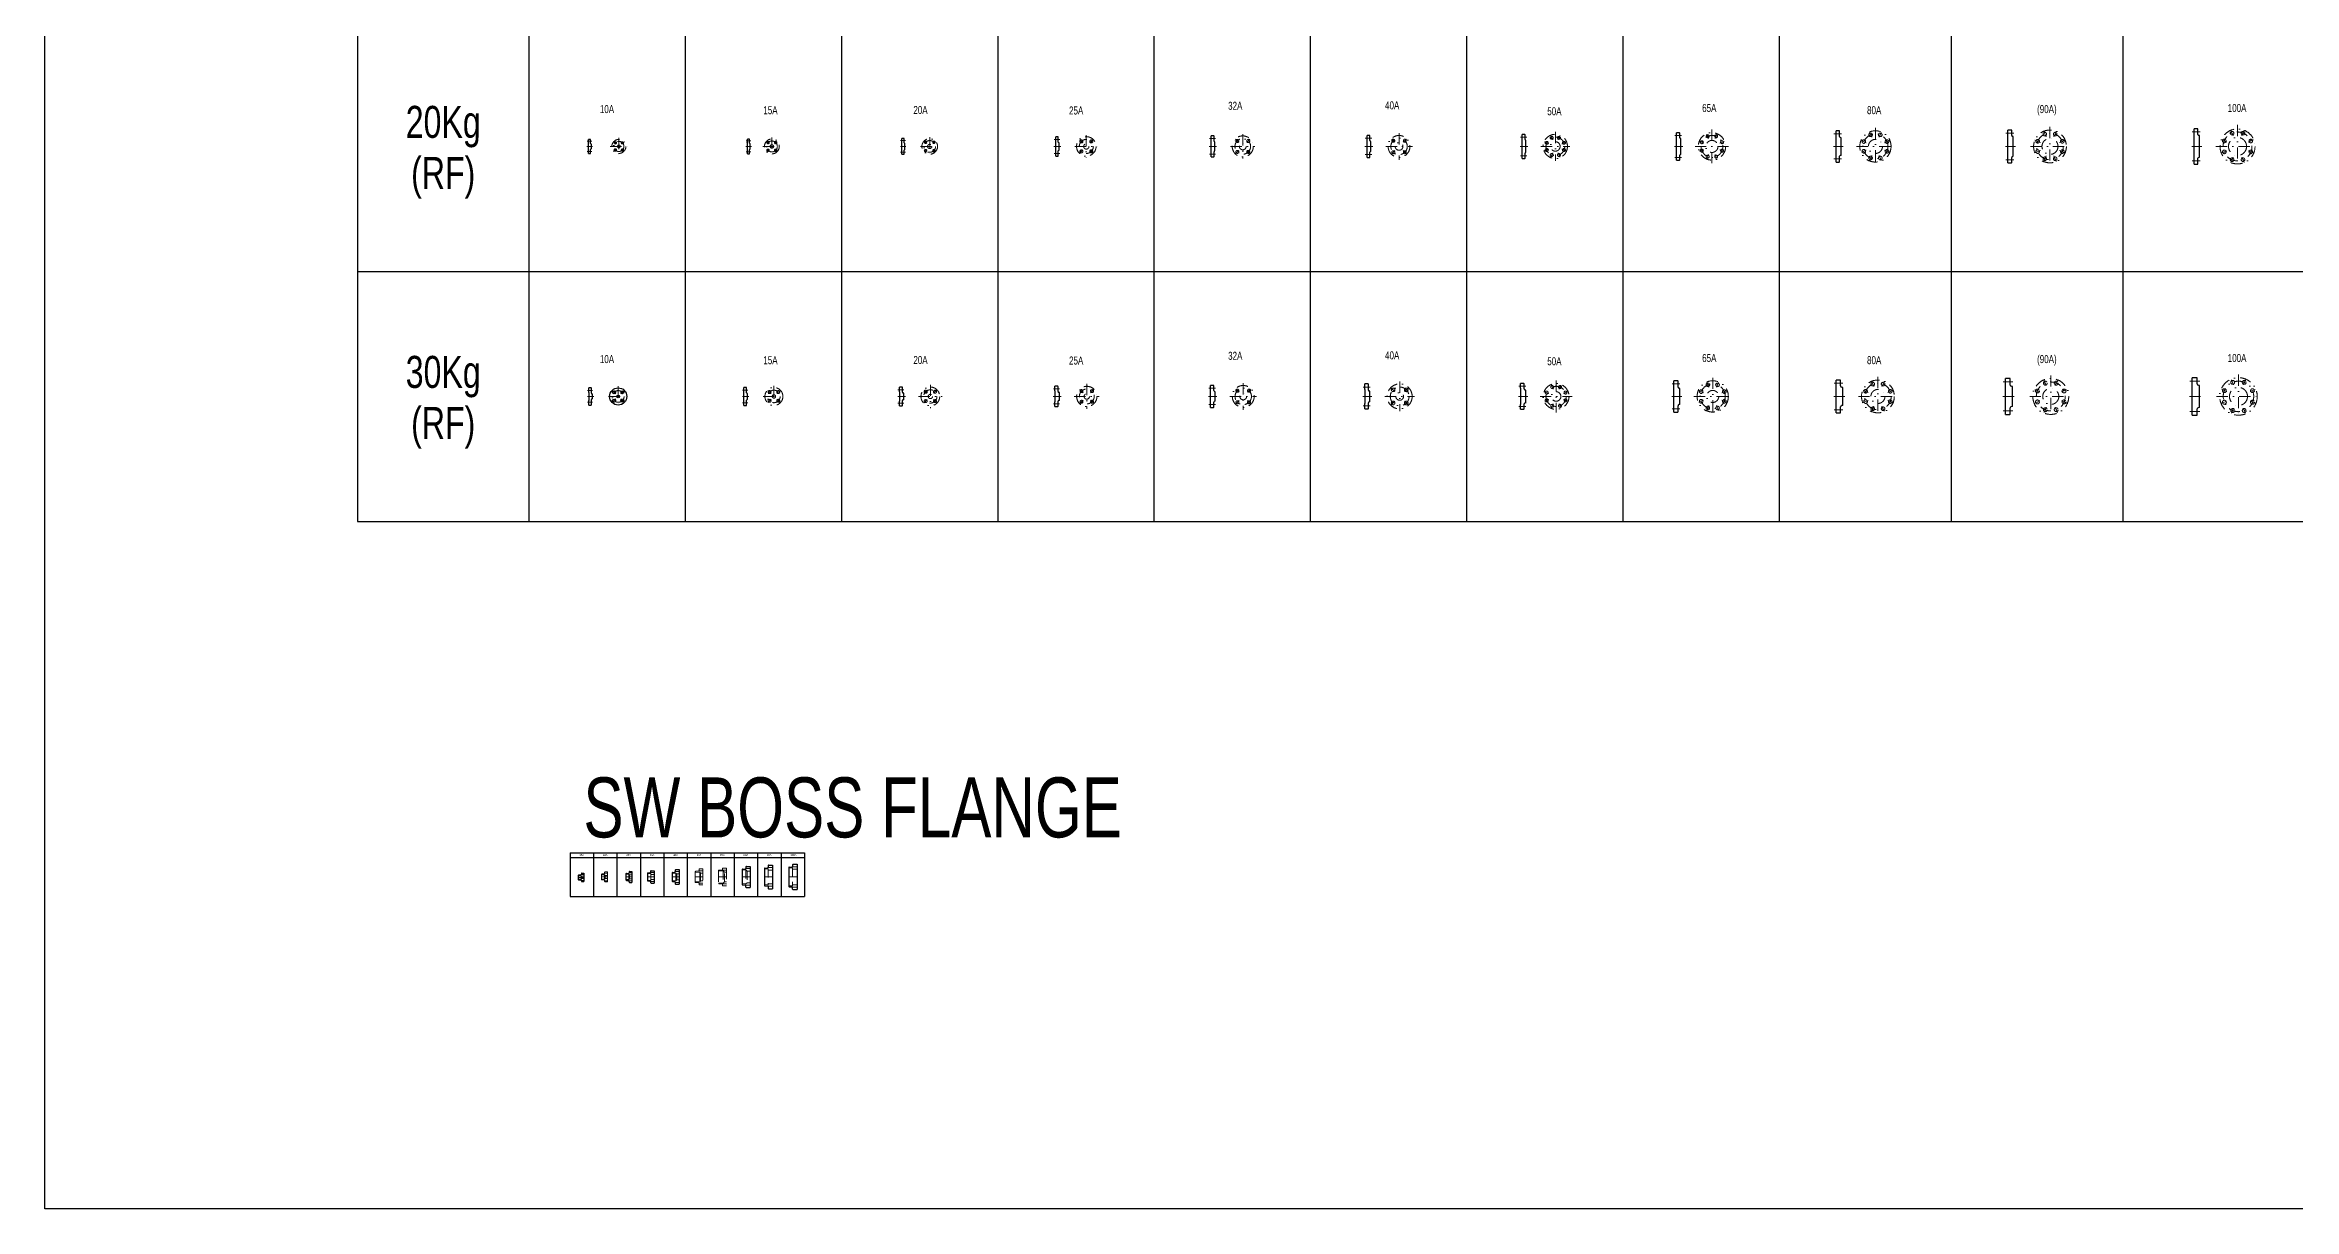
# Model space of a CAD drawing. Extents: x 0 to 90799, y 0 to 77868.
# Drawn here: x 0 to 14390, y 21988 to 29437 of the extents above; entities that cross this region are included whole.
import ezdxf
from ezdxf.enums import TextEntityAlignment as Align

# ---------------------------------------------------------------- set-up
doc = ezdxf.new("R2010")
doc.units = 0
doc.header["$LTSCALE"] = 30
doc.header["$MEASUREMENT"] = 0
doc.linetypes.add('DGN Style 2', pattern=[3, 1.8, -1.2])
doc.linetypes.add('DGN Style 4', pattern=[4.8, 2.4, -1.2, 0, -1.2])
for name, color, linetype, lineweight in [('L(c)', 1, 'DGN Style 4', 5), ('L(hid)', 2, 'DGN Style 2', 5), ('L(line)', 7, 'Continuous', 5), ('L(txt)', 2, 'Continuous', 13)]:
    doc.layers.add(name, color=color, linetype=linetype, lineweight=lineweight)
doc.styles.add('003', font='ENGINEERING.shx', dxfattribs={"width": 0.833333, "height": 3})
doc.styles.add('Style-ENGINEERING', font='ENGINEERING.shx')

# ---------------------------------------------------------------- blocks, each defined once
blk = doc.blocks.new('*U479')
for centre, radius in [((0, 0), 45), ((-23, 23), 7.5), ((0, 0), 8.9), ((23, 23), 7.5), ((-23, -23), 7.5), ((23, -23), 7.5)]:
    blk.add_circle(centre, radius)
at = {"layer": 'L(c)'}
for p, q in [((-16, 16), (-30, 30)), ((16, 16), (30, 30)), ((-16, -16), (-30, -30)), ((16, -16), (30, -30))]:
    blk.add_line(p, q, dxfattribs=at)
blk.add_circle((0, 0), 32.5, dxfattribs=at)
blk = doc.blocks.new('*U480')
for centre, radius in [((0, 0), 47.5), ((-25, 25), 7.5), ((0, 0), 11.1), ((25, 25), 7.5), ((-25, -25), 7.5), ((25, -25), 7.5)]:
    blk.add_circle(centre, radius)
at = {"layer": 'L(c)'}
for p, q in [((-17, 17), (-32, 32)), ((17, 17), (32, 32)), ((-17, -17), (-32, -32)), ((17, -17), (32, -32))]:
    blk.add_line(p, q, dxfattribs=at)
blk.add_circle((0, 0), 35, dxfattribs=at)
blk = doc.blocks.new('*U481')
for centre, radius in [((0, 0), 50), ((-27, 27), 7.5), ((0, 0), 13.8), ((27, 27), 7.5), ((-27, -27), 7.5), ((27, -27), 7.5)]:
    blk.add_circle(centre, radius)
at = {"layer": 'L(c)'}
for p, q in [((-19, 19), (-34, 34)), ((19, 19), (34, 34)), ((-19, -19), (-34, -34)), ((19, -19), (34, -34))]:
    blk.add_line(p, q, dxfattribs=at)
blk.add_circle((0, 0), 37.5, dxfattribs=at)
blk = doc.blocks.new('*U482')
for centre, radius in [((0, 0), 62.5), ((-32, 32), 9.5), ((0, 0), 17.2), ((32, 32), 9.5), ((-32, -32), 9.5), ((32, -32), 9.5)]:
    blk.add_circle(centre, radius)
at = {"layer": 'L(c)'}
for p, q in [((-22, 22), (-42, 42)), ((22, 22), (42, 42)), ((-22, -22), (-42, -42)), ((22, -22), (42, -42))]:
    blk.add_line(p, q, dxfattribs=at)
blk.add_circle((0, 0), 45, dxfattribs=at)
blk = doc.blocks.new('*U483')
for centre, radius in [((0, 0), 67.5), ((-35, 35), 9.5), ((0, 0), 21.6), ((35, 35), 9.5), ((-35, -35), 9.5), ((35, -35), 9.5)]:
    blk.add_circle(centre, radius)
at = {"layer": 'L(c)'}
for p, q in [((-25, 25), (-46, 46)), ((25, 25), (46, 46)), ((-25, -25), (-46, -46)), ((25, -25), (46, -46))]:
    blk.add_line(p, q, dxfattribs=at)
blk.add_circle((0, 0), 50, dxfattribs=at)
blk = doc.blocks.new('*U484')
for centre, radius in [((0, 0), 70), ((-37, 37), 9.5), ((0, 0), 24.6), ((37, 37), 9.5), ((-37, -37), 9.5), ((37, -37), 9.5)]:
    blk.add_circle(centre, radius)
at = {"layer": 'L(c)'}
for p, q in [((-27, 27), (-47, 47)), ((27, 27), (47, 47)), ((-27, -27), (-47, -47)), ((27, -27), (47, -47))]:
    blk.add_line(p, q, dxfattribs=at)
blk.add_circle((0, 0), 52.5, dxfattribs=at)
blk = doc.blocks.new('*U485')
for centre, radius in [((0, 0), 77.5), ((-55, 23), 9.5), ((-23, 55), 9.5), ((0, 0), 30.6), ((23, 55), 9.5), ((55, 23), 9.5), ((-55, -23), 9.5), ((-23, -55), 9.5), ((23, -55), 9.5), ((55, -23), 9.5)]:
    blk.add_circle(centre, radius)
at = {"layer": 'L(c)'}
for p, q in [((-42, 17), (-69, 29)), ((-17, 42), (-29, 69)), ((17, 42), (29, 69)), ((42, 17), (69, 29)), ((-42, -17), (-69, -29)), ((-17, -42), (-29, -69)), ((17, -42), (29, -69)), ((42, -17), (69, -29))]:
    blk.add_line(p, q, dxfattribs=at)
blk.add_circle((0, 0), 60, dxfattribs=at)
blk = doc.blocks.new('*U486')
for centre, radius in [((0, 0), 87.5), ((-65, 27), 9.5), ((0, 0), 38.5), ((-27, 65), 9.5), ((27, 65), 9.5), ((65, 27), 9.5), ((-65, -27), 9.5), ((-27, -65), 9.5), ((27, -65), 9.5), ((65, -27), 9.5)]:
    blk.add_circle(centre, radius)
at = {"layer": 'L(c)'}
for p, q in [((-51, 21), (-78, 32)), ((-21, 51), (-32, 78)), ((21, 51), (32, 78)), ((51, 21), (78, 32)), ((-51, -21), (-78, -32)), ((-21, -51), (-32, -78)), ((21, -51), (32, -78)), ((51, -21), (78, -32))]:
    blk.add_line(p, q, dxfattribs=at)
blk.add_circle((0, 0), 70, dxfattribs=at)
blk = doc.blocks.new('*U487')
for centre, radius in [((0, 0), 100), ((-74, 31), 11.5), ((0, 0), 45), ((-31, 74), 11.5), ((31, 74), 11.5), ((74, 31), 11.5), ((-74, -31), 11.5), ((-31, -74), 11.5), ((31, -74), 11.5), ((74, -31), 11.5)]:
    blk.add_circle(centre, radius)
at = {"layer": 'L(c)'}
for p, q in [((-59, 24), (-89, 37)), ((-24, 59), (-37, 89)), ((24, 59), (37, 89)), ((59, 24), (89, 37)), ((-59, -24), (-89, -37)), ((-24, -59), (-37, -89)), ((24, -59), (37, -89)), ((59, -24), (89, -37))]:
    blk.add_line(p, q, dxfattribs=at)
blk.add_circle((0, 0), 80, dxfattribs=at)
blk = doc.blocks.new('*U488')
for centre, radius in [((0, 0), 105), ((-79, 33), 11.5), ((0, 0), 51.3), ((-33, 79), 11.5), ((33, 79), 11.5), ((79, 33), 11.5), ((-79, -33), 11.5), ((-33, -79), 11.5), ((33, -79), 11.5), ((79, -33), 11.5)]:
    blk.add_circle(centre, radius)
at = {"layer": 'L(c)'}
for p, q in [((-61, 25), (-96, 40)), ((-25, 61), (-40, 96)), ((25, 61), (40, 96)), ((61, 25), (96, 40)), ((-61, -25), (-96, -40)), ((-25, -61), (-40, -96)), ((25, -61), (40, -96)), ((61, -25), (96, -40))]:
    blk.add_line(p, q, dxfattribs=at)
blk.add_circle((0, 0), 85, dxfattribs=at)
blk = doc.blocks.new('*U489')
for centre, radius in [((0, 0), 112), ((-85, 35), 11.5), ((0, 0), 57.7), ((-35, 85), 11.5), ((35, 85), 11.5), ((85, 35), 11.5), ((-85, -35), 11.5), ((-35, -85), 11.5), ((35, -85), 11.5), ((85, -35), 11.5)]:
    blk.add_circle(centre, radius)
at = {"layer": 'L(c)'}
for p, q in [((-68, 28), (-103, 42)), ((-28, 68), (-42, 103)), ((28, 68), (42, 103)), ((68, 28), (103, 42)), ((-68, -28), (-103, -42)), ((-28, -68), (-42, -103)), ((28, -68), (42, -103)), ((68, -28), (103, -42))]:
    blk.add_line(p, q, dxfattribs=at)
blk.add_circle((0, 0), 92.5, dxfattribs=at)
blk = doc.blocks.new('*U500')
for centre, radius in [((0, 0), 55), ((-27, 27), 9.5), ((0, 0), 8.9), ((27, 27), 9.5), ((-27, -27), 9.5), ((27, -27), 9.5)]:
    blk.add_circle(centre, radius)
at = {"layer": 'L(c)'}
for p, q in [((-16, 16), (-37, 37)), ((16, 16), (37, 37)), ((-16, -16), (-37, -37)), ((16, -16), (37, -37))]:
    blk.add_line(p, q, dxfattribs=at)
blk.add_circle((0, 0), 37.5, dxfattribs=at)
blk = doc.blocks.new('*U501')
for centre, radius in [((0, 0), 57.5), ((-28, 28), 9.5), ((0, 0), 11.1), ((28, 28), 9.5), ((-28, -28), 9.5), ((28, -28), 9.5)]:
    blk.add_circle(centre, radius)
at = {"layer": 'L(c)'}
for p, q in [((-18, 18), (-39, 39)), ((18, 18), (39, 39)), ((-18, -18), (-39, -39)), ((18, -18), (39, -39))]:
    blk.add_line(p, q, dxfattribs=at)
blk.add_circle((0, 0), 40, dxfattribs=at)
blk = doc.blocks.new('*U502')
for centre, radius in [((0, 0), 60), ((-30, 30), 9.5), ((0, 0), 13.8), ((30, 30), 9.5), ((-30, -30), 9.5), ((30, -30), 9.5)]:
    blk.add_circle(centre, radius)
at = {"layer": 'L(c)'}
for p, q in [((-20, 20), (-40, 40)), ((20, 20), (40, 40)), ((-20, -20), (-40, -40)), ((20, -20), (40, -40))]:
    blk.add_line(p, q, dxfattribs=at)
blk.add_circle((0, 0), 42.5, dxfattribs=at)
blk = doc.blocks.new('*U503')
for centre, radius in [((0, 0), 65), ((-34, 34), 9.5), ((0, 0), 17.2), ((34, 34), 9.5), ((-34, -34), 9.5), ((34, -34), 9.5)]:
    blk.add_circle(centre, radius)
at = {"layer": 'L(c)'}
for p, q in [((-23, 23), (-44, 44)), ((23, 23), (44, 44)), ((-23, -23), (-44, -44)), ((23, -23), (44, -44))]:
    blk.add_line(p, q, dxfattribs=at)
blk.add_circle((0, 0), 47.5, dxfattribs=at)
blk = doc.blocks.new('*U504')
for centre, radius in [((0, 0), 70), ((-37, 37), 9.5), ((0, 0), 21.6), ((37, 37), 9.5), ((-37, -37), 9.5), ((37, -37), 9.5)]:
    blk.add_circle(centre, radius)
at = {"layer": 'L(c)'}
for p, q in [((-27, 27), (-47, 47)), ((27, 27), (47, 47)), ((-27, -27), (-47, -47)), ((27, -27), (47, -47))]:
    blk.add_line(p, q, dxfattribs=at)
blk.add_circle((0, 0), 52.5, dxfattribs=at)
blk = doc.blocks.new('*U505')
for centre, radius in [((0, 0), 80), ((-42, 42), 11.5), ((0, 0), 24.6), ((42, 42), 11.5), ((-42, -42), 11.5), ((42, -42), 11.5)]:
    blk.add_circle(centre, radius)
at = {"layer": 'L(c)'}
for p, q in [((-31, 31), (-54, 54)), ((31, 31), (54, 54)), ((-31, -31), (-54, -54)), ((31, -31), (54, -54))]:
    blk.add_line(p, q, dxfattribs=at)
blk.add_circle((0, 0), 60, dxfattribs=at)
blk = doc.blocks.new('*U506')
for centre, radius in [((0, 0), 82.5), ((-60, 25), 9.5), ((-25, 60), 9.5), ((0, 0), 30.6), ((25, 60), 9.5), ((60, 25), 9.5), ((-60, -25), 9.5), ((-25, -60), 9.5), ((25, -60), 9.5), ((60, -25), 9.5)]:
    blk.add_circle(centre, radius)
at = {"layer": 'L(c)'}
for p, q in [((-47, 19), (-73, 30)), ((-19, 47), (-30, 73)), ((19, 47), (30, 73)), ((47, 19), (73, 30)), ((-47, -19), (-73, -30)), ((-19, -47), (-30, -73)), ((19, -47), (30, -73)), ((47, -19), (73, -30))]:
    blk.add_line(p, q, dxfattribs=at)
blk.add_circle((0, 0), 65, dxfattribs=at)
blk = doc.blocks.new('*U507')
for centre, radius in [((0, 0), 100), ((-74, 31), 11.5), ((-31, 74), 11.5), ((0, 0), 38.5), ((31, 74), 11.5), ((74, 31), 11.5), ((-74, -31), 11.5), ((-31, -74), 11.5), ((31, -74), 11.5), ((74, -31), 11.5)]:
    blk.add_circle(centre, radius)
at = {"layer": 'L(c)'}
for p, q in [((-59, 24), (-89, 37)), ((-24, 59), (-37, 89)), ((24, 59), (37, 89)), ((59, 24), (89, 37)), ((-59, -24), (-89, -37)), ((-24, -59), (-37, -89)), ((24, -59), (37, -89)), ((59, -24), (89, -37))]:
    blk.add_line(p, q, dxfattribs=at)
blk.add_circle((0, 0), 80, dxfattribs=at)
blk = doc.blocks.new('*U508')
for centre, radius in [((0, 0), 105), ((-79, 33), 11.5), ((0, 0), 45), ((-33, 79), 11.5), ((33, 79), 11.5), ((79, 33), 11.5), ((-79, -33), 11.5), ((-33, -79), 11.5), ((33, -79), 11.5), ((79, -33), 11.5)]:
    blk.add_circle(centre, radius)
at = {"layer": 'L(c)'}
for p, q in [((-63, 26), (-94, 39)), ((-26, 63), (-39, 94)), ((26, 63), (39, 94)), ((63, 26), (94, 39)), ((-63, -26), (-94, -39)), ((-26, -63), (-39, -94)), ((26, -63), (39, -94)), ((63, -26), (94, -39))]:
    blk.add_line(p, q, dxfattribs=at)
blk.add_circle((0, 0), 85, dxfattribs=at)
blk = doc.blocks.new('*U509')
for centre, radius in [((0, 0), 115), ((-85, 35), 12.5), ((0, 0), 51.3), ((-35, 85), 12.5), ((35, 85), 12.5), ((85, 35), 12.5), ((-85, -35), 12.5), ((-35, -85), 12.5), ((35, -85), 12.5), ((85, -35), 12.5)]:
    blk.add_circle(centre, radius)
at = {"layer": 'L(c)'}
for p, q in [((-69, 29), (-102, 42)), ((-29, 69), (-42, 102)), ((0, 135), (0, -135)), ((29, 69), (42, 102)), ((69, 29), (102, 42)), ((-135, 0), (135, 0)), ((-69, -29), (-102, -42)), ((-29, -69), (-42, -102)), ((29, -69), (42, -102)), ((69, -29), (102, -42))]:
    blk.add_line(p, q, dxfattribs=at)
blk.add_circle((0, 0), 92.5, dxfattribs=at)
blk = doc.blocks.new('*U510')
for centre, radius in [((0, 0), 120), ((-90, 37), 12.5), ((0, 0), 57.7), ((-37, 90), 12.5), ((37, 90), 12.5), ((90, 37), 12.5), ((-90, -37), 12.5), ((-37, -90), 12.5), ((37, -90), 12.5), ((90, -37), 12.5)]:
    blk.add_circle(centre, radius)
at = {"layer": 'L(c)'}
for p, q in [((-74, 31), (-106, 44)), ((-31, 74), (-44, 106)), ((31, 74), (44, 106)), ((74, 31), (106, 44)), ((-74, -31), (-106, -44)), ((-31, -74), (-44, -106)), ((31, -74), (44, -106)), ((74, -31), (106, -44))]:
    blk.add_line(p, q, dxfattribs=at)
blk.add_circle((0, 0), 97.5, dxfattribs=at)
blk = doc.blocks.new('*U1332')
for p, q in [((-18, 13), (-18, -13)), ((-15, 16), (-1, 17)), ((2, 24), (2, 20)), ((5, 27), (18, 27)), ((18, 27), (18, -27)), ((-15, -16), (-1, -17)), ((2, -20), (2, -24)), ((5, -27), (18, -27))]:
    blk.add_line(p, q)
for centre, start, end in [((-15, 13), 93.3665, 180), ((-1, 20), 273.3665, 0), ((5, 24), 90, 180), ((-15, -13), 180, 266.6335), ((-1, -20), 360, 86.6335), ((5, -24), 180, 270)]:
    blk.add_arc(centre, 3, start, end)
at = {"layer": 'L(c)'}
for p, q in [((-18, 0), (18, 0)), ((2, 19), (18, 19)), ((2, -19), (18, -19))]:
    blk.add_line(p, q, dxfattribs=at)
at = {"layer": 'L(hid)'}
for p, q in [((-18, 11), (1, 11)), ((1, 11), (1, -11)), ((1, 11), (6, 7)), ((6, 7), (18, 7)), ((6, 7), (6, -6)), ((-18, -11), (1, -11)), ((1, -11), (6, -6)), ((6, -6), (18, -6))]:
    blk.add_line(p, q, dxfattribs=at)
blk = doc.blocks.new('*U1333')
for p, q in [((-19, 16), (-19, -16)), ((-16, 19), (-2, 20)), ((1, 30), (1, 23)), ((4, 33), (19, 33)), ((19, 33), (19, -32)), ((-16, -19), (-2, -20)), ((1, -29), (1, -23)), ((4, -32), (19, -32))]:
    blk.add_line(p, q)
for centre, start, end in [((-16, 16), 94.2892, 180), ((-2, 23), 274.2892, 0), ((4, 30), 90, 180), ((-16, -16), 180, 265.7108), ((-2, -23), 360, 85.7108), ((4, -29), 180, 270)]:
    blk.add_arc(centre, 3, start, end)
at = {"layer": 'L(c)'}
for p, q in [((-19, 0), (19, 0)), ((1, 24), (19, 24)), ((1, -24), (19, -24))]:
    blk.add_line(p, q, dxfattribs=at)
at = {"layer": 'L(hid)'}
for p, q in [((-19, 14), (0, 14)), ((0, 14), (0, -14)), ((0, 14), (4, 10)), ((4, 10), (19, 10)), ((4, -9), (4, 10)), ((-19, -14), (0, -14)), ((0, -14), (4, -9)), ((4, -9), (19, -9))]:
    blk.add_line(p, q, dxfattribs=at)
blk = doc.blocks.new('*U1334')
for p, q in [((-19, 19), (-19, -19)), ((-16, 22), (-2, 23)), ((1, 32), (1, 26)), ((4, 35), (19, 35)), ((19, 35), (19, -35)), ((-16, -22), (-2, -23)), ((1, -32), (1, -26)), ((4, -35), (19, -35))]:
    blk.add_line(p, q)
for centre, start, end in [((-16, 19), 94.2892, 180), ((-2, 26), 274.2892, 360), ((4, 32), 90, 180), ((-16, -19), 180, 265.7108), ((-2, -26), 0, 85.7108), ((4, -32), 180, 270)]:
    blk.add_arc(centre, 3, start, end)
at = {"layer": 'L(c)'}
for p, q in [((-19, 0), (19, 0)), ((1, 26), (19, 26)), ((1, -26), (19, -26))]:
    blk.add_line(p, q, dxfattribs=at)
at = {"layer": 'L(hid)'}
for p, q in [((-19, 17), (0, 17)), ((0, 17), (0, -17)), ((0, 17), (5, 13)), ((5, 13), (19, 13)), ((5, 13), (5, -12)), ((-19, -17), (0, -17)), ((0, -17), (5, -12)), ((5, -12), (19, -12))]:
    blk.add_line(p, q, dxfattribs=at)
blk = doc.blocks.new('*U1335')
for p, q in [((-21, 23), (-21, -23)), ((-18, 26), (-4, 28)), ((-1, 37), (-1, 31)), ((2, 40), (21, 40)), ((21, 40), (21, -39)), ((-18, -26), (-4, -28)), ((-1, -31), (-1, -36)), ((2, -39), (21, -39))]:
    blk.add_line(p, q)
for centre, start, end in [((-18, 23), 95.7106, 180), ((-4, 31), 275.7106, 0), ((2, 37), 90, 180), ((-18, -23), 180, 264.2894), ((-4, -31), 360, 84.2894), ((2, -36), 180, 270)]:
    blk.add_arc(centre, 3, start, end)
at = {"layer": 'L(c)'}
for p, q in [((-21, 0), (21, 0)), ((-1, 29), (21, 29)), ((-1, -29), (21, -29))]:
    blk.add_line(p, q, dxfattribs=at)
at = {"layer": 'L(hid)'}
for p, q in [((-21, 22), (1, 22)), ((1, 22), (1, -22)), ((1, 16), (21, 16)), ((-21, -22), (1, -22)), ((1, -16), (21, -16))]:
    blk.add_line(p, q, dxfattribs=at)
blk = doc.blocks.new('*U1336')
for p, q in [((-22, 26), (-22, -26)), ((-20, 29), (-5, 31)), ((-2, 44), (-2, 34)), ((1, 47), (23, 47)), ((23, 47), (23, -47)), ((-20, -29), (-5, -31)), ((-2, -34), (-2, -44)), ((1, -47), (23, -47))]:
    blk.add_line(p, q)
for centre, start, end in [((-19, 26), 95.7106, 180), ((-5, 34), 275.7106, 0), ((1, 44), 90, 180), ((-19, -26), 180, 264.2894), ((-5, -34), 0, 84.2894), ((1, -44), 180, 270)]:
    blk.add_arc(centre, 3, start, end)
at = {"layer": 'L(c)'}
for p, q in [((-22, 0), (23, 0)), ((-2, 35), (23, 35)), ((-2, -35), (23, -35))]:
    blk.add_line(p, q, dxfattribs=at)
at = {"layer": 'L(hid)'}
for p, q in [((-22, 25), (2, 25)), ((2, 25), (2, -25)), ((2, 25), (7, 19)), ((7, 19), (23, 19)), ((7, 19), (7, -19)), ((-22, -25), (2, -25)), ((2, -25), (7, -19)), ((7, -19), (23, -19))]:
    blk.add_line(p, q, dxfattribs=at)
blk = doc.blocks.new('*U1337')
for p, q in [((-25, 33), (-25, -33)), ((-22, 36), (-3, 38)), ((0, 48), (0, 41)), ((3, 51), (25, 51)), ((25, 51), (25, -51)), ((-22, -36), (-3, -38)), ((0, -41), (0, -48)), ((3, -51), (25, -51))]:
    blk.add_line(p, q)
for centre, start, end in [((-22, 33), 94.5739, 180), ((-3, 41), 274.5739, 0), ((3, 48), 90, 180), ((-22, -33), 180, 265.4261), ((-3, -41), 360, 85.4261), ((3, -48), 180, 270)]:
    blk.add_arc(centre, 3, start, end)
at = {"layer": 'L(c)'}
for p, q in [((-1, 39), (25, 39)), ((-25, 0), (25, 0)), ((-1, -39), (25, -39))]:
    blk.add_line(p, q, dxfattribs=at)
at = {"layer": 'L(hid)'}
for p, q in [((-25, 30), (5, 30)), ((5, 30), (5, -31)), ((5, 30), (10, 25)), ((10, 25), (25, 25)), ((10, 25), (10, -26)), ((-25, -31), (5, -31)), ((5, -31), (10, -26)), ((10, -26), (25, -26))]:
    blk.add_line(p, q, dxfattribs=at)
blk = doc.blocks.new('*U1338')
for p, q in [((-25, 41), (-25, -41)), ((-22, 44), (-3, 44)), ((0, 54), (0, 47)), ((3, 57), (25, 57)), ((25, 57), (25, -57)), ((-22, -44), (-3, -44)), ((0, -47), (0, -54)), ((3, -57), (25, -57))]:
    blk.add_line(p, q)
for centre, start, end in [((-22, 41), 90, 180), ((-3, 47), 270, 0), ((3, 54), 90, 180), ((-22, -41), 180, 270), ((-3, -47), 0, 90), ((3, -54), 180, 270)]:
    blk.add_arc(centre, 3, start, end)
at = {"layer": 'L(c)'}
for p, q in [((-1, 44), (25, 44)), ((-25, 0), (25, 0)), ((-1, -44), (25, -44))]:
    blk.add_line(p, q, dxfattribs=at)
at = {"layer": 'L(hid)'}
for p, q in [((-25, 38), (5, 38)), ((5, 38), (5, -39)), ((5, 38), (12, 31)), ((12, 31), (25, 31)), ((12, -32), (12, 31)), ((-25, -39), (5, -39)), ((5, -39), (12, -32)), ((12, -32), (25, -32))]:
    blk.add_line(p, q, dxfattribs=at)
blk = doc.blocks.new('*U1339')
for p, q in [((-26, 47), (-26, -48)), ((-23, 50), (-4, 52)), ((-1, 64), (-1, 55)), ((2, 67), (27, 67)), ((27, 67), (27, -68)), ((-23, -51), (-4, -52)), ((-1, -65), (-1, -55)), ((2, -68), (27, -68))]:
    blk.add_line(p, q)
for centre, start, end in [((-23, 47), 90, 180), ((-4, 55), 274.1123, 0), ((2, 64), 90, 180), ((-23, -48), 180, 270), ((-4, -55), 0, 85.8877), ((2, -65), 180, 270)]:
    blk.add_arc(centre, 3, start, end)
at = {"layer": 'L(c)'}
for p, q in [((-2, 53), (27, 53)), ((-26, 0), (27, 0)), ((-1, -53), (27, -53))]:
    blk.add_line(p, q, dxfattribs=at)
at = {"layer": 'L(hid)'}
for p, q in [((-26, 45), (-1, 45)), ((-1, 45), (7, 36)), ((-1, 45), (-1, -45)), ((7, 36), (27, 36)), ((7, 36), (7, -37)), ((-26, -45), (-1, -45)), ((-1, -45), (7, -37)), ((7, -37), (27, -37))]:
    blk.add_line(p, q, dxfattribs=at)
blk = doc.blocks.new('*U1340')
for p, q in [((-27, 54), (-27, -54)), ((-24, 57), (-4, 59)), ((-2, 73), (-2, 62)), ((1, 76), (26, 76)), ((26, 76), (26, -76)), ((-24, -57), (-4, -59)), ((-2, -62), (-2, -73)), ((1, -76), (26, -76))]:
    blk.add_line(p, q)
for centre, start, end in [((-24, 54), 94.8287, 180), ((-5, 62), 274.8287, 0), ((1, 73), 90, 180), ((-24, -54), 180, 265.1713), ((-5, -62), 360, 85.1713), ((1, -73), 180, 270)]:
    blk.add_arc(centre, 3, start, end)
at = {"layer": 'L(c)'}
for p, q in [((-2, 60), (26, 60)), ((-27, 0), (26, 0)), ((-2, -60), (26, -60))]:
    blk.add_line(p, q, dxfattribs=at)
at = {"layer": 'L(hid)'}
for p, q in [((-27, 51), (-2, 51)), ((-2, 51), (-2, -51)), ((-2, 44), (26, 44)), ((-27, -51), (-2, -51)), ((-2, -45), (26, -45))]:
    blk.add_line(p, q, dxfattribs=at)
blk = doc.blocks.new('*U1341')
for p, q in [((-27, 60), (-27, -60)), ((-24, 63), (-4, 64)), ((-2, 78), (-2, 67)), ((1, 81), (26, 81)), ((26, 81), (26, -81)), ((-24, -63), (-4, -64)), ((-2, -78), (-2, -67)), ((1, -81), (26, -81))]:
    blk.add_line(p, q)
for centre, start, end in [((-24, 60), 93.5836, 180), ((-5, 67), 273.5836, 0), ((1, 78), 90, 180), ((-24, -60), 180, 266.4164), ((-5, -67), 360, 86.4164), ((1, -78), 180, 270)]:
    blk.add_arc(centre, 3, start, end)
at = {"layer": 'L(c)'}
for p, q in [((-3, 65), (26, 65)), ((-27, 0), (26, 0)), ((-3, -65), (26, -65))]:
    blk.add_line(p, q, dxfattribs=at)
at = {"layer": 'L(hid)'}
for p, q in [((-27, 58), (-2, 58)), ((-2, 58), (-2, -58)), ((-2, 49), (26, 49)), ((-27, -58), (-2, -58)), ((-2, -50), (26, -50))]:
    blk.add_line(p, q, dxfattribs=at)
blk = doc.blocks.new('*U1680')
for p, q in [((-10, 24), (-10, -24)), ((4, 45), (-9, 45)), ((-9, 25), (-9, 45)), ((5, 19), (5, 44)), ((10, 15), (8, 15)), ((10, -15), (10, 15)), ((-9, -45), (-9, -25)), ((-9, -45), (4, -45)), ((5, -44), (5, -19)), ((10, -15), (8, -15))]:
    blk.add_line(p, q)
for centre, radius, start, end in [((-10, 25), 1, 270, 0), ((4, 44), 1, 0, 90), ((9, 19), 4, 180, 258.6901), ((-10, -25), 1, 0, 90), ((4, -44), 1, 270, 0), ((9, -19), 4, 101.3099, 180)]:
    blk.add_arc(centre, radius, start, end)
blk = doc.blocks.new('*U1681')
for p, q in [((-10, 26), (-10, -26)), ((4, 47), (-9, 47)), ((-9, 27), (-9, 47)), ((5, 21), (5, 46)), ((10, 17), (8, 17)), ((10, -17), (10, 17)), ((-9, -48), (-9, -27)), ((-9, -48), (4, -48)), ((5, -47), (5, -21)), ((10, -17), (8, -17))]:
    blk.add_line(p, q)
for centre, radius, start, end in [((-10, 27), 1, 270, 0), ((4, 46), 1, 0, 90), ((9, 21), 4, 180, 258.6901), ((-10, -27), 1, 0, 90), ((4, -47), 1, 270, 0), ((9, -21), 4, 101.3099, 180)]:
    blk.add_arc(centre, radius, start, end)
blk = doc.blocks.new('*U1682')
for p, q in [((-10, 29), (-10, -29)), ((6, 50), (-9, 50)), ((-9, 30), (-9, 50)), ((7, 24), (7, 49)), ((10, -20), (10, 20)), ((10, 20), (10, 20)), ((-9, -50), (-9, -30)), ((-9, -50), (6, -50)), ((7, -49), (7, -24)), ((10, -20), (10, -20))]:
    blk.add_line(p, q)
for centre, radius, start, end in [((-10, 30), 1, 270, 0), ((6, 49), 1, 0, 90), ((11, 24), 4, 180, 251.5651), ((-10, -30), 1, 0, 90), ((6, -49), 1, 270, 0), ((11, -24), 4, 108.4349, 180)]:
    blk.add_arc(centre, radius, start, end)
blk = doc.blocks.new('*U1683')
for p, q in [((-12, 35), (-12, -35)), ((4, 62), (-11, 62)), ((-11, 36), (-11, 62)), ((5, 28), (5, 61)), ((12, 24), (8, 25)), ((12, -24), (12, 24)), ((-11, -63), (-11, -36)), ((-11, -63), (4, -63)), ((5, -62), (5, -28)), ((12, -24), (8, -25))]:
    blk.add_line(p, q)
for centre, radius, start, end in [((-12, 36), 1, 270, 0), ((4, 61), 1, 0, 90), ((9, 28), 4, 180, 261.8699), ((-12, -36), 1, 0, 90), ((4, -62), 1, 270, 0), ((9, -28), 4, 98.1301, 180)]:
    blk.add_arc(centre, radius, start, end)
blk = doc.blocks.new('*U1684')
for p, q in [((-13, 40), (-13, -40)), ((5, 68), (-11, 68)), ((-11, 42), (-11, 68)), ((7, 34), (7, 66)), ((13, 28), (10, 29)), ((13, -28), (13, 28)), ((-11, -67), (-11, -42)), ((-11, -67), (5, -67)), ((7, -65), (7, -34)), ((13, -28), (10, -29))]:
    blk.add_line(p, q)
for centre, radius, start, end in [((-13, 42), 2, 270, 0), ((5, 66), 2, 0, 90), ((12, 34), 5, 180, 251.5651), ((-13, -42), 2, 0, 90), ((5, -65), 2, 270, 0), ((12, -34), 5, 108.4349, 180)]:
    blk.add_arc(centre, radius, start, end)
blk = doc.blocks.new('*U1685')
for p, q in [((-13, 43), (-13, -42)), ((5, 70), (-11, 70)), ((-11, 45), (-11, 70)), ((7, 37), (7, 68)), ((13, 31), (10, 32)), ((13, -31), (13, 31)), ((-11, -70), (-11, -44)), ((-11, -70), (5, -70)), ((7, -68), (7, -37)), ((13, -31), (10, -32))]:
    blk.add_line(p, q)
for centre, radius, start, end in [((-13, 45), 2, 270, 0), ((5, 68), 2, 0, 90), ((12, 37), 5, 180, 251.5651), ((-13, -44), 2, 0, 90), ((5, -68), 2, 270, 0), ((12, -37), 5, 108.4349, 180)]:
    blk.add_arc(centre, radius, start, end)
blk = doc.blocks.new('*U1686')
for p, q in [((-13, 50), (-13, -50)), ((5, 77), (-11, 77)), ((-11, 52), (-11, 77)), ((7, 44), (7, 75)), ((13, 38), (10, 39)), ((13, -38), (13, 38)), ((-11, -78), (-11, -52)), ((-11, -78), (5, -78)), ((7, -76), (7, -44)), ((13, -38), (10, -39))]:
    blk.add_line(p, q)
for centre, radius, start, end in [((-13, 52), 2, 270, 0), ((5, 75), 2, 0, 90), ((12, 44), 5, 180, 251.5651), ((-13, -52), 2, 0, 90), ((5, -76), 2, 270, 0), ((12, -44), 5, 108.4349, 180)]:
    blk.add_arc(centre, radius, start, end)
blk = doc.blocks.new('*U1687')
for p, q in [((-15, 60), (-15, -60)), ((5, 87), (-13, 87)), ((-13, 62), (-13, 87)), ((7, 56), (7, 85)), ((15, 50), (11, 51)), ((15, -50), (15, 50)), ((-13, -88), (-13, -62)), ((-13, -88), (5, -88)), ((7, -86), (7, -56)), ((15, -50), (11, -51))]:
    blk.add_line(p, q)
for centre, radius, start, end in [((-15, 62), 2, 270, 0), ((5, 85), 2, 0, 90), ((12, 56), 5, 180, 255.9638), ((-15, -62), 2, 0, 90), ((5, -86), 2, 270, 0), ((12, -56), 5, 104.0362, 180)]:
    blk.add_arc(centre, radius, start, end)
blk = doc.blocks.new('*U1688')
for p, q in [((-17, 67), (-17, -68)), ((5, 100), (-15, 100)), ((-15, 69), (-15, 100)), ((7, 63), (7, 98)), ((17, 56), (12, 58)), ((17, -57), (17, 56)), ((-15, -100), (-15, -70)), ((-15, -100), (5, -100)), ((7, -98), (7, -63)), ((17, -57), (12, -58))]:
    blk.add_line(p, q)
for centre, radius, start, end in [((-17, 69), 2, 270, 0), ((5, 98), 2, 0, 90), ((13, 63), 6, 180, 258.6901), ((-17, -70), 2, 0, 90), ((5, -98), 2, 270, 0), ((13, -63), 6, 101.3099, 180)]:
    blk.add_arc(centre, radius, start, end)
blk = doc.blocks.new('*U1689')
for p, q in [((-18, 73), (-18, -72)), ((6, 105), (-16, 105)), ((-16, 75), (-16, 105)), ((8, 70), (8, 103)), ((18, 63), (13, 64)), ((18, -63), (18, 63)), ((-16, -105), (-16, -74)), ((-16, -105), (6, -105)), ((8, -103), (8, -70)), ((18, -63), (13, -64))]:
    blk.add_line(p, q)
for centre, radius, start, end in [((-18, 75), 2, 270, 0), ((6, 103), 2, 0, 90), ((14, 70), 6, 180, 258.6901), ((-18, -74), 2, 0, 90), ((6, -103), 2, 270, 0), ((14, -70), 6, 101.3099, 180)]:
    blk.add_arc(centre, radius, start, end)
blk = doc.blocks.new('*U1690')
for p, q in [((-18, 80), (-18, -80)), ((6, 112), (-16, 112)), ((-16, 82), (-16, 112)), ((8, 76), (8, 110)), ((18, 69), (13, 70)), ((18, -69), (18, 69)), ((-16, -113), (-16, -82)), ((-16, -113), (6, -113)), ((8, -111), (8, -76)), ((18, -69), (13, -70))]:
    blk.add_line(p, q)
for centre, radius, start, end in [((-18, 82), 2, 270, 0), ((6, 110), 2, 0, 90), ((14, 76), 6, 180, 258.6901), ((-18, -82), 2, 0, 90), ((6, -111), 2, 270, 0), ((14, -76), 6, 101.3099, 180)]:
    blk.add_arc(centre, radius, start, end)
blk = doc.blocks.new('*U1708')
for p, q in [((-24, 80), (-24, -80)), ((8, 120), (-22, 120)), ((-22, 82), (-22, 120)), ((10, 80), (10, 118)), ((24, 71), (16, 72)), ((24, -70), (24, 71)), ((-22, -120), (-22, -82)), ((-22, -120), (8, -120)), ((10, -118), (10, -80)), ((24, -70), (16, -72))]:
    blk.add_line(p, q)
for centre, radius, start, end in [((-24, 82), 2, 270, 0), ((8, 118), 2, 0, 90), ((18, 80), 8, 180, 257.9052), ((-24, -82), 2, 0, 90), ((8, -118), 2, 270, 0), ((18, -80), 8, 102.0948, 180)]:
    blk.add_arc(centre, radius, start, end)
blk = doc.blocks.new('*U1709')
for p, q in [((-23, 75), (-23, -75)), ((7, 115), (-21, 115)), ((-21, 77), (-21, 115)), ((9, 73), (9, 113)), ((23, 64), (15, 66)), ((23, -64), (23, 64)), ((-21, -115), (-21, -77)), ((-21, -115), (7, -115)), ((9, -113), (9, -73)), ((23, -64), (15, -66))]:
    blk.add_line(p, q)
for centre, radius, start, end in [((-23, 77), 2, 270, 0), ((7, 113), 2, 0, 90), ((17, 73), 8, 180, 257.9052), ((-23, -77), 2, 0, 90), ((7, -113), 2, 270, 0), ((17, -73), 8, 102.0948, 180)]:
    blk.add_arc(centre, radius, start, end)
blk = doc.blocks.new('*U1710')
for p, q in [((-22, 70), (-22, -70)), ((6, 105), (-20, 105)), ((-20, 72), (-20, 105)), ((8, 67), (8, 103)), ((22, 57), (14, 59)), ((22, -58), (22, 57)), ((-20, -105), (-20, -72)), ((-20, -105), (6, -105)), ((8, -103), (8, -67)), ((22, -58), (14, -59))]:
    blk.add_line(p, q)
for centre, radius, start, end in [((-22, 72), 2, 270, 0), ((6, 103), 2, 0, 90), ((16, 67), 8, 180, 257.9052), ((-22, -72), 2, 0, 90), ((6, -103), 2, 270, 0), ((16, -67), 8, 102.0948, 180)]:
    blk.add_arc(centre, radius, start, end)
blk = doc.blocks.new('*U1711')
for p, q in [((-20, 65), (-20, -65)), ((6, 100), (-18, 100)), ((-18, 67), (-18, 100)), ((8, 60), (8, 98)), ((20, 51), (15, 52)), ((20, -51), (20, 51)), ((-18, -100), (-18, -67)), ((-18, -100), (6, -100)), ((8, -98), (8, -60)), ((20, -51), (15, -52))]:
    blk.add_line(p, q)
for centre, radius, start, end in [((-20, 67), 2, 270, 0), ((6, 98), 2, 0, 90), ((16, 60), 8, 180, 260.5377), ((-20, -67), 2, 0, 90), ((6, -98), 2, 270, 0), ((16, -60), 8, 99.4623, 180)]:
    blk.add_arc(centre, radius, start, end)
blk = doc.blocks.new('*U1712')
for p, q in [((-18, 53), (-18, -52)), ((4, 83), (-16, 83)), ((-16, 55), (-16, 83)), ((6, 48), (6, 81)), ((18, 41), (11, 42)), ((18, -41), (18, 41)), ((-16, -82), (-16, -54)), ((-16, -82), (4, -82)), ((6, -80), (6, -48)), ((18, -41), (11, -42))]:
    blk.add_line(p, q)
for centre, radius, start, end in [((-18, 55), 2, 270, 0), ((4, 81), 2, 0, 90), ((12, 48), 6, 180, 260.5377), ((-18, -54), 2, 0, 90), ((4, -80), 2, 270, 0), ((12, -48), 6, 99.4623, 180)]:
    blk.add_arc(centre, radius, start, end)
blk = doc.blocks.new('*U1713')
for p, q in [((-17, 45), (-17, -45)), ((5, 80), (-15, 80)), ((-15, 47), (-15, 80)), ((7, 40), (7, 78)), ((17, 33), (12, 34)), ((17, -33), (17, 33)), ((-15, -80), (-15, -47)), ((-15, -80), (5, -80)), ((7, -78), (7, -40)), ((17, -33), (12, -34))]:
    blk.add_line(p, q)
for centre, radius, start, end in [((-17, 47), 2, 270, 0), ((5, 78), 2, 0, 90), ((13, 40), 6, 180, 258.6901), ((-17, -47), 2, 0, 90), ((5, -78), 2, 270, 0), ((13, -40), 6, 101.3099, 180)]:
    blk.add_arc(centre, radius, start, end)
blk = doc.blocks.new('*U1714')
for p, q in [((-16, 40), (-16, -40)), ((6, 70), (-14, 70)), ((-14, 42), (-14, 70)), ((8, 37), (8, 68)), ((16, 30), (13, 31)), ((16, -30), (16, 30)), ((-14, -70), (-14, -42)), ((-14, -70), (6, -70)), ((8, -68), (8, -37)), ((16, -30), (13, -31))]:
    blk.add_line(p, q)
for centre, radius, start, end in [((-16, 42), 2, 270, 0), ((6, 68), 2, 0, 90), ((14, 37), 6, 180, 255.9638), ((-16, -42), 2, 0, 90), ((6, -68), 2, 270, 0), ((14, -37), 6, 104.0362, 180)]:
    blk.add_arc(centre, radius, start, end)
blk = doc.blocks.new('*U1715')
for p, q in [((-15, 35), (-15, -35)), ((4, 65), (-14, 65)), ((-14, 36), (-14, 65)), ((6, 31), (6, 63)), ((15, 25), (10, 26)), ((15, -25), (15, 25)), ((-14, -65), (-14, -36)), ((-14, -65), (4, -65)), ((6, -63), (6, -31)), ((15, -25), (10, -26))]:
    blk.add_line(p, q)
for centre, radius, start, end in [((-15, 36), 1, 270, 0), ((4, 63), 2, 0, 90), ((11, 31), 5, 180, 257.4712), ((-15, -36), 1, 0, 90), ((4, -63), 2, 270, 0), ((11, -31), 5, 102.5288, 180)]:
    blk.add_arc(centre, radius, start, end)
blk = doc.blocks.new('*U1716')
for p, q in [((-14, 30), (-14, -30)), ((4, 60), (-13, 60)), ((-13, 31), (-13, 60)), ((5, 27), (5, 59)), ((14, 21), (9, 22)), ((14, -21), (14, 21)), ((-13, -60), (-13, -31)), ((-13, -60), (4, -60)), ((5, -59), (5, -27)), ((14, -21), (9, -22))]:
    blk.add_line(p, q)
for centre, radius, start, end in [((-14, 31), 1, 270, 0), ((4, 59), 1, 0, 90), ((10, 27), 5, 180, 257.4712), ((-14, -31), 1, 0, 90), ((4, -59), 1, 270, 0), ((10, -27), 5, 102.5288, 180)]:
    blk.add_arc(centre, radius, start, end)
blk = doc.blocks.new('*U1717')
for p, q in [((-13, 27), (-13, -28)), ((5, 57), (-12, 57)), ((-12, 28), (-12, 57)), ((6, 24), (6, 56)), ((13, 18), (10, 19)), ((13, -18), (13, 18)), ((-12, -58), (-12, -29)), ((-12, -58), (5, -58)), ((6, -57), (6, -24)), ((13, -18), (10, -19))]:
    blk.add_line(p, q)
for centre, radius, start, end in [((-13, 28), 1, 270, 0), ((5, 56), 1, 0, 90), ((11, 24), 5, 180, 254.0546), ((-13, -29), 1, 0, 90), ((5, -57), 1, 270, 0), ((11, -24), 5, 105.9454, 180)]:
    blk.add_arc(centre, radius, start, end)
blk = doc.blocks.new('*U1718')
for p, q in [((-12, 26), (-12, -26)), ((4, 55), (-11, 55)), ((-11, 27), (-11, 55)), ((5, 20), (5, 54)), ((12, 15), (8, 16)), ((12, -15), (12, 15)), ((-11, -55), (-11, -27)), ((-11, -55), (4, -55)), ((5, -54), (5, -20)), ((12, -15), (8, -16))]:
    blk.add_line(p, q)
for centre, radius, start, end in [((-12, 27), 1, 270, 0), ((4, 54), 1, 0, 90), ((9, 20), 4, 180, 254.0546), ((-12, -27), 1, 0, 90), ((4, -54), 1, 270, 0), ((9, -20), 4, 105.9454, 180)]:
    blk.add_arc(centre, radius, start, end)

msp = doc.modelspace()

# ---------------------------------------------------------------- linework, layer by layer
for p, q in [((2000, 35088), (2000, 26388)), ((3096, 35088), (3096, 26388)), ((4096, 35088), (4096, 26388)), ((5096, 35088), (5096, 26388)), ((6096, 35088), (6096, 26388)), ((7096, 35088), (7096, 26388)), ((8096, 35088), (8096, 26388)), ((9096, 35088), (9096, 26388)), ((10096, 35088), (10096, 26388)), ((11096, 35088), (11096, 26388)), ((12196, 35088), (12196, 26388)), ((13296, 35088), (13296, 26388)), ((2000, 27988), (41896, 27988)), ((2000, 26388), (41896, 26388)), ((3360, 24268), (4860, 24268)), ((3360, 24268), (3360, 23988)), ((3360, 24238), (4860, 24238)), ((3510, 24268), (3510, 23988)), ((3660, 24268), (3660, 23988)), ((3810, 24268), (3810, 23988)), ((3960, 24268), (3960, 23988)), ((4110, 24268), (4110, 23988)), ((4260, 24268), (4260, 23988)), ((4410, 24268), (4410, 23988)), ((4560, 24268), (4560, 23988)), ((4710, 24268), (4710, 23988)), ((4860, 24268), (4860, 23988)), ((3360, 23988), (4860, 23988))]:
    msp.add_line(p, q)
at = {"flags": 128}
msp.add_lwpolyline([(0, 37088), (43896, 37088), (43896, 21988), (0, 21988)], close=True, dxfattribs=at)
at = {"layer": 'L(c)'}
for p, q in [((14029, 28926), (14029, 28651)), ((3468, 28788), (3504, 28788)), ((3469, 28821), (3499, 28821)), ((3617, 28788), (3727, 28788)), ((3672, 28843), (3672, 28733)), ((4485, 28788), (4521, 28788)), ((4486, 28823), (4516, 28823)), ((4593, 28788), (4708, 28788)), ((4651, 28846), (4651, 28731)), ((5473, 28788), (5509, 28788)), ((5474, 28826), (5506, 28826)), ((5601, 28788), (5721, 28788)), ((5661, 28848), (5661, 28728)), ((6456, 28788), (6500, 28788)), ((6457, 28833), (6493, 28833)), ((6590, 28788), (6735, 28788)), ((6663, 28861), (6663, 28716)), ((7450, 28788), (7496, 28788)), ((7452, 28838), (7490, 28838)), ((7586, 28788), (7741, 28788)), ((7664, 28866), (7664, 28711)), ((8446, 28788), (8496, 28788)), ((8448, 28841), (8490, 28841)), ((8579, 28788), (8749, 28788)), ((8664, 28873), (8664, 28703)), ((9438, 28788), (9488, 28788)), ((9440, 28848), (9482, 28848)), ((9571, 28788), (9756, 28788)), ((9664, 28881), (9664, 28696)), ((10426, 28788), (10480, 28788)), ((10428, 28858), (10472, 28858)), ((10558, 28788), (10773, 28788)), ((10666, 28896), (10666, 28681)), ((11444, 28788), (11506, 28788)), ((11446, 28868), (11496, 28868)), ((11592, 28788), (11832, 28788)), ((11712, 28908), (11712, 28668)), ((12544, 28788), (12608, 28788)), ((12546, 28873), (12598, 28873)), ((12704, 28788), (12954, 28788)), ((12829, 28913), (12829, 28663)), ((13736, 28788), (13800, 28788)), ((13738, 28881), (13790, 28881)), ((13891, 28788), (14166, 28788)), ((3469, 28756), (3499, 28756)), ((4486, 28753), (4516, 28753)), ((5474, 28751), (5506, 28751)), ((6457, 28743), (6493, 28743)), ((7452, 28738), (7490, 28738)), ((8448, 28736), (8490, 28736)), ((9440, 28728), (9482, 28728)), ((10428, 28718), (10472, 28718)), ((11446, 28708), (11496, 28708)), ((12546, 28703), (12598, 28703)), ((13738, 28696), (13790, 28696)), ((3472, 27226), (3504, 27226)), ((3668, 27253), (3668, 27123)), ((4463, 27228), (4497, 27228)), ((4664, 27256), (4664, 27121)), ((5458, 27231), (5496, 27231)), ((5665, 27263), (5665, 27113)), ((6452, 27236), (6492, 27236)), ((6666, 27268), (6666, 27108)), ((7447, 27241), (7489, 27241)), ((7667, 27273), (7667, 27103)), ((8434, 27248), (8480, 27248)), ((8668, 27283), (8668, 27093)), ((9430, 27253), (9476, 27253)), ((9669, 27291), (9669, 27086)), ((10411, 27268), (10461, 27268)), ((10671, 27308), (10671, 27068)), ((11447, 27273), (11503, 27273)), ((11728, 27313), (11728, 27063)), ((12529, 27281), (12591, 27281)), ((13723, 27286), (13787, 27286)), ((14035, 27328), (14035, 27048)), ((3471, 27188), (3511, 27188)), ((3472, 27151), (3504, 27151)), ((3605, 27188), (3733, 27188)), ((4462, 27188), (4504, 27188)), ((4463, 27148), (4497, 27148)), ((4596, 27188), (4731, 27188)), ((5457, 27188), (5505, 27188)), ((5458, 27146), (5496, 27146)), ((5590, 27188), (5740, 27188)), ((6451, 27188), (6501, 27188)), ((6452, 27141), (6492, 27141)), ((6586, 27188), (6746, 27188)), ((7445, 27188), (7497, 27188)), ((7447, 27136), (7489, 27136)), ((7582, 27188), (7752, 27188)), ((8432, 27188), (8490, 27188)), ((8434, 27128), (8480, 27128)), ((8573, 27188), (8763, 27188)), ((9428, 27188), (9488, 27188)), ((9430, 27123), (9476, 27123)), ((9566, 27188), (9771, 27188)), ((10409, 27188), (10473, 27188)), ((10411, 27108), (10461, 27108)), ((10551, 27188), (10791, 27188)), ((11445, 27188), (11517, 27188)), ((11447, 27103), (11503, 27103)), ((11603, 27188), (11853, 27188)), ((12527, 27188), (12605, 27188)), ((12529, 27096), (12591, 27096)), ((13721, 27188), (13801, 27188)), ((13723, 27091), (13787, 27091)), ((13895, 27188), (14175, 27188))]:
    msp.add_line(p, q, dxfattribs=at)

# ---------------------------------------------------------------- block references
for name, p in [('*U1680', (3486, 28788)), ('*U1681', (4503, 28788)), ('*U1682', (5491, 28788)), ('*U1683', (6478, 28788)), ('*U1684', (7473, 28788)), ('*U1685', (8471, 28788)), ('*U1686', (9463, 28788)), ('*U1687', (10453, 28788)), ('*U1688', (11475, 28788)), ('*U1689', (12576, 28788)), ('*U1690', (13768, 28788)), ('*U1718', (3491, 27188)), ('*U500', (3668, 27188)), ('*U1717', (4483, 27188)), ('*U1716', (5481, 27188)), ('*U1715', (6476, 27188)), ('*U1714', (7471, 27188)), ('*U1713', (8461, 27188)), ('*U1712', (9458, 27188)), ('*U1711', (10441, 27188)), ('*U1710', (11481, 27188)), ('*U1709', (12566, 27188)), ('*U1708', (13761, 27188)), ('*U1339', (4486, 24113)), ('*U1340', (4630, 24113)), ('*U1341', (4786, 24113)), ('*U1332', (3430, 24110)), ('*U1334', (3736, 24113)), ('*U1335', (3876, 24113)), ('*U1336', (4035, 24113))]:
    msp.add_blockref(name, p)
for name, p in [('*U479', (3672, 28788)), ('*U480', (4651, 28788)), ('*U481', (5661, 28788)), ('*U482', (6663, 28788)), ('*U483', (7664, 28788)), ('*U484', (8664, 28788)), ('*U485', (9664, 28788)), ('*U486', (10666, 28788)), ('*U487', (11712, 28788)), ('*U488', (12829, 28788)), ('*U489', (14029, 28788)), ('*U501', (4664, 27188)), ('*U502', (5665, 27188)), ('*U503', (6666, 27188)), ('*U504', (7667, 27188)), ('*U505', (8668, 27188)), ('*U506', (9669, 27188)), ('*U507', (10671, 27188)), ('*U508', (11728, 27188)), ('*U509', (12834, 27188)), ('*U510', (14035, 27188)), ('*U1333', (3580, 24113)), ('*U1337', (4185, 24113)), ('*U1338', (4335, 24113))]:
    msp.add_blockref(name, p, dxfattribs=at)

# ---------------------------------------------------------------- texts
at = {"layer": 'L(line)', "style": 'Style-ENGINEERING', "width": 0.75}
for s, p in [('32A', (7616, 29048)), ('40A', (8620, 29051)), ('10A', (3596, 29027)), ('15A', (4642, 29020)), ('20A', (5602, 29021)), ('25A', (6598, 29018)), ('50A', (9658, 29013)), ('65A', (10649, 29034)), ('80A', (11704, 29020)), ('(90A)', (12809, 29027)), ('100A', (14026, 29034)), ('10A', (3596, 27427)), ('15A', (4642, 27420)), ('20A', (5602, 27421)), ('25A', (6598, 27418)), ('32A', (7616, 27448)), ('40A', (8620, 27451)), ('50A', (9658, 27413)), ('65A', (10649, 27434)), ('80A', (11704, 27420)), ('(90A)', (12809, 27427)), ('100A', (14026, 27434))]:
    msp.add_text(s, height=51.2, dxfattribs=at).set_placement(p, align=Align.MIDDLE_CENTER)
at = {"layer": 'L(txt)', "style": 'Style-ENGINEERING', "width": 0.75}
for s, p in [('20Kg', (2548, 28945)), ('(RF)', (2548, 28618)), ('30Kg', (2548, 27345)), ('(RF)', (2548, 27018))]:
    msp.add_text(s, height=204.8, dxfattribs=at).set_placement(p, align=Align.MIDDLE_CENTER)
at = {"layer": 'L(txt)'}
for s, height, style, width, p in [('SW BOSS FLANGE', 384, 'Style-ENGINEERING', 0.75, (3445, 24558)), ('15A', 11.8, '003', 0.946304, (3420, 24253)), ('20A', 11.8, '003', 0.946304, (3570, 24253)), ('25A', 11.8, '003', 0.946304, (3720, 24253)), ('32A', 11.8, '003', 0.946304, (3870, 24253)), ('40A', 11.8, '003', 0.946304, (4020, 24253)), ('50A', 11.8, '003', 0.946304, (4170, 24253)), ('65A', 11.8, '003', 0.946304, (4320, 24253)), ('80A', 11.8, '003', 0.946304, (4470, 24253)), ('90A', 11.8, '003', 0.946304, (4620, 24253)), ('100A', 11.8, '003', 0.946304, (4770, 24253))]:
    msp.add_text(s, height=height, dxfattribs=dict(at, style=style, width=width)).set_placement(p, align=Align.MIDDLE_LEFT)

doc.saveas('drawing.dxf')
